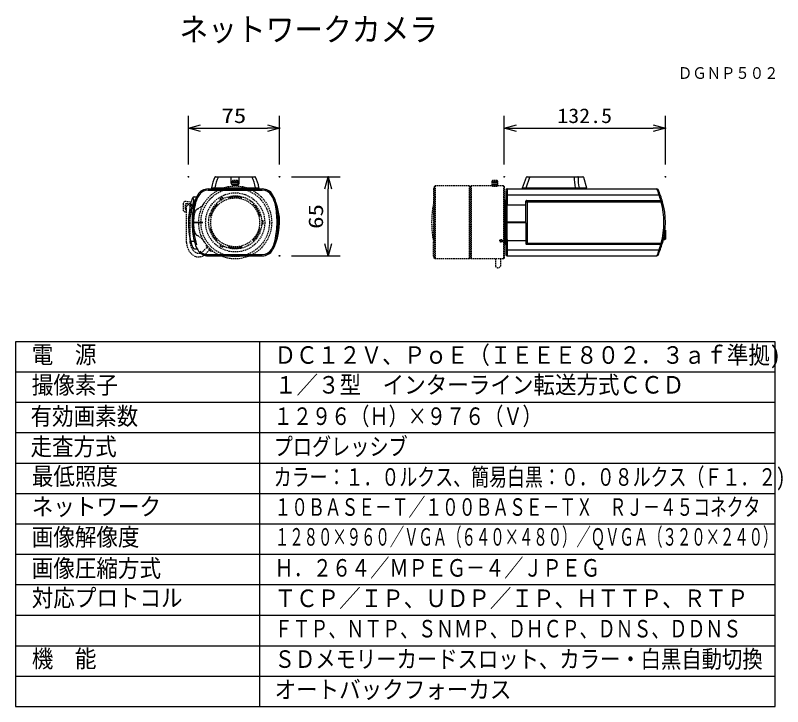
# Model space of a CAD drawing. Units: millimetres, scale not verified. Extents: x -63 to 64, y -56 to 57.
import ezdxf
from ezdxf.enums import TextEntityAlignment as Align

# ---------------------------------------------------------------- set-up
doc = ezdxf.new("R2010")
doc.units = ezdxf.units.MM
doc.header["$LTSCALE"] = 0.189787
doc.header["$PDMODE"] = 32
doc.header["$PDSIZE"] = 0.0949
doc.linetypes.add('DASHED1', pattern=[1.8, 1.2, -0.6])
for name, color, linetype in [('0-0_MOJI1', 2, 'Continuous'), ('0-1_GAIKEI', 1, 'DASHED1'), ('0-2_TOUROKU', 3, 'Continuous'), ('0-3_WAKU', 7, 'Continuous')]:
    doc.layers.add(name, color=color, linetype=linetype)
doc.styles.add('ＭＳ ゴシック', font='')
doc.styles.get('ＭＳ ゴシック').set_extended_font_data('MS Gothic')

# ---------------------------------------------------------------- blocks, each defined once
blk = doc.blocks.new('_OPEN30')
at = {"layer": '0-3_WAKU'}
blk.add_line((0, 0), (-1, 0), dxfattribs=at)
blk.add_lwpolyline([(-1, 0.26795), (0, 0), (-1, -0.26795)], dxfattribs=at)

msp = doc.modelspace()

# ---------------------------------------------------------------- linework, layer by layer
at = {"layer": '0-1_GAIKEI', "color": 7, "linetype": 'Continuous'}
for p, q in [((-29.5734, 30.7448), (-23.0954, 30.7448)), ((21.7021, 30.7448), (30.8576, 30.7448)), ((30.9541, 30.6715), (31.4337, 28.9448)), ((-30.7896, 28.7448), (-21.8792, 28.7448)), ((-30.2344, 28.9448), (-30.2344, 28.7448)), ((-22.4344, 28.9448), (-22.4344, 28.7448)), ((18.1791, 28.5145), (18.1337, 23.3448)), ((18.3791, 28.7448), (43.0463, 28.7448)), ((31.4337, 28.7448), (31.4337, 28.9448)), ((-33.0714, 27.435), (-32.6882, 27.4417)), ((18.1337, 23.2448), (18.18, 17.943)), ((-33.0045, 18.9107), (-32.6018, 18.9037)), ((-30.7795, 17.7448), (-21.8893, 17.7448)), ((18.38, 17.7448), (43.0452, 17.7448))]:
    msp.add_line(p, q, dxfattribs=at)
at = {"layer": '0-1_GAIKEI', "linetype": 'Continuous'}
for p, q in [((-26.9861, 29.6775), (-27.0036, 30.7448)), ((-25.6827, 29.6775), (-25.6652, 30.7448)), ((-26.7861, 29.481), (-25.8827, 29.481)), ((-30.7896, 28.5465), (-21.8792, 28.5465)), ((-30.2344, 28.9448), (-22.4344, 28.9448)), ((-29.6344, 28.9448), (-29.6344, 28.7448)), ((-23.0344, 28.9448), (-23.0344, 28.7448)), ((18.3791, 28.7448), (18.3337, 23.3448)), ((18.3716, 27.7906), (43.3937, 27.7906)), ((20.9337, 28.9448), (31.4337, 28.9448)), ((29.6087, 28.7448), (29.6087, 28.9448)), ((30.251, 28.7448), (30.251, 28.9448)), ((-33.3039, 27.1439), (-33.4472, 27.1437)), ((21.4937, 26.6357), (43.9546, 26.6357)), ((21.5955, 26.8448), (43.8954, 26.8448)), ((21.6937, 26.6357), (21.6937, 19.8448)), ((18.1581, 26.1352), (21.4937, 26.1352)), ((-33.4351, 23.3048), (-31.6341, 23.3048)), ((-33.4344, 23.2448), (-31.6344, 23.2448)), ((-19.2337, 23.3048), (-19.5347, 23.3048)), ((-19.2344, 23.2448), (-19.5344, 23.2448)), ((18.3337, 23.2448), (18.38, 17.7448)), ((44.3338, 21.7878), (44.3338, 20.4098)), ((44.3653, 22.0482), (44.4338, 21.9798)), ((44.4338, 21.9797), (44.4338, 20.5098)), ((18.1597, 20.2727), (21.4937, 20.2727)), ((44.0926, 20.4098), (44.3338, 20.4098)), ((44.3338, 20.4098), (44.4338, 20.5098)), ((-33.7344, 20.1433), (-33.0744, 20.1433)), ((21.4937, 19.8448), (43.9408, 19.8448)), ((21.5955, 19.6448), (43.8845, 19.6448)), ((-30.7795, 17.943), (-21.8893, 17.943)), ((18.3724, 18.7155), (43.3918, 18.7155))]:
    msp.add_line(p, q, dxfattribs=at)
at = {"layer": '0-1_GAIKEI'}
for p, q in [((-26.8152, 29.9923), (-26.8154, 29.2307)), ((-26.7008, 30.1069), (-26.8152, 29.9923)), ((-25.8584, 29.9941), (-26.8136, 29.9941)), ((-26.7324, 29.9908), (-26.7324, 29.2377)), ((-25.9748, 30.1071), (-26.7008, 30.1069)), ((-26.655, 29.9908), (-26.655, 29.2377)), ((-26.5527, 29.9908), (-26.5527, 29.2447)), ((-26.4293, 29.9908), (-26.4293, 29.2519)), ((-26.246, 29.9908), (-26.246, 29.2519)), ((-26.1228, 29.9908), (-26.1228, 29.2447)), ((-26.0206, 29.9908), (-26.0206, 29.2377)), ((-25.8602, 29.9925), (-25.9748, 30.1071)), ((-25.9431, 29.9908), (-25.9431, 29.2377)), ((-25.8602, 29.2305), (-25.8602, 29.9925)), ((12.1671, 29.2364), (6.5668, 29.2404)), ((6.57, 29.2398), (6.57, 17.2456)), ((12.1671, 29.2398), (12.1671, 17.2489)), ((12.2679, 29.0973), (12.2679, 17.3895)), ((12.3898, 29.0973), (12.39, 17.3895)), ((12.4765, 29.2398), (12.4765, 17.2489)), ((16.8502, 29.9914), (15.8848, 29.9914)), ((15.9684, 29.9896), (15.9684, 29.2288)), ((16.0466, 29.9893), (16.0466, 29.2109)), ((16.1645, 29.9896), (16.1645, 29.2019)), ((16.2892, 29.9896), (16.2892, 29.1926)), ((16.4458, 29.9893), (16.4458, 29.1926)), ((16.5703, 29.9896), (16.5705, 29.1986)), ((16.688, 29.9896), (16.688, 29.2105)), ((16.7664, 29.9896), (16.7664, 29.2256)), ((17.8131, 29.2398), (17.8131, 17.2402)), ((17.9337, 29.1242), (17.9337, 17.3612)), ((6.4071, 28.9805), (6.4071, 17.5579)), ((-28.419, 27.334), (-28.8399, 27.0908)), ((-28.8399, 27.0908), (-28.7587, 26.875)), ((-28.3884, 27.2811), (-28.8093, 27.0382)), ((-28.2725, 27.1556), (-28.419, 27.334)), ((-34.3364, 19.9542), (-34.3364, 25.8353)), ((-33.7364, 19.9542), (-33.7364, 25.8353)), ((6.2848, 26.4445), (6.285, 20.087)), ((-21.7507, 23.4912), (-21.9782, 23.5293)), ((-21.9782, 22.9677), (-21.7507, 23.0053)), ((-21.8118, 23.0053), (-21.8116, 23.4914)), ((-21.7507, 23.0053), (-21.7507, 23.4912)), ((17.2451, 20.2589), (17.2451, 20.1816)), ((17.3761, 20.2589), (17.2451, 20.2589)), ((17.3761, 20.3664), (17.3761, 20.2589)), ((17.4921, 20.3664), (17.3761, 20.3664)), ((17.4921, 20.2589), (17.4921, 20.3664)), ((17.6235, 20.2589), (17.4921, 20.2589)), ((17.6235, 20.1816), (17.6235, 20.2589)), ((-31.6525, 18.4651), (-30.9693, 19.1483)), ((-30.9746, 19.1543), (-30.4444, 18.6229)), ((-28.7522, 19.6106), (-28.8335, 19.3948)), ((-28.8335, 19.3948), (-28.4126, 19.1518)), ((-28.803, 19.4479), (-28.3821, 19.2045)), ((-28.4126, 19.1518), (-28.2662, 19.33)), ((17.2451, 20.1816), (17.3761, 20.1814)), ((17.3761, 20.1814), (17.3761, 20.0737)), ((17.3761, 20.0737), (17.4921, 20.0737)), ((17.4921, 20.1816), (17.6235, 20.1816)), ((17.4921, 20.0737), (17.4921, 20.1816)), ((-31.2282, 18.0409), (-30.5451, 18.7241)), ((12.1671, 17.2489), (6.5668, 17.245)), ((16.468, 17.245), (16.468, 16.0687)), ((17.2821, 17.245), (17.2821, 16.0687))]:
    msp.add_line(p, q, dxfattribs=at)
at = {"layer": '0-1_GAIKEI', "color": 7, "linetype": 'Continuous'}
msp.add_lwpolyline([(20.9337, 28.7448), (20.9337, 28.9448), (21.6089, 30.681)], dxfattribs=at)
at = {"layer": '0-1_GAIKEI', "linetype": 'Continuous'}
for points in [[(21.5337, 28.7448), (21.5337, 28.9446), (22.1505, 30.6901)], [(18.1642, 26.8373), (18.0337, 26.835), (18.0337, 19.6545), (18.1651, 19.6522)], [(18.1337, 23.3448), (21.4937, 23.3448), (21.4937, 26.7448)], [(18.1337, 23.2448), (21.4937, 23.2448), (21.4937, 19.7448)]]:
    msp.add_lwpolyline(points, dxfattribs=at)
at = {"layer": '0-1_GAIKEI'}
for points in [[(6.57, 29.2398), (6.4041, 29.1011), (6.4041, 28.9075), (6.2802, 28.7836), (6.2804, 26.3716)], [(12.4765, 29.2364), (12.3898, 29.0932), (12.2654, 29.0934), (12.1706, 29.2404)], [(17.9337, 29.1242), (17.81, 29.2404), (12.4748, 29.2404)], [(16.8502, 29.2468), (16.8502, 29.9914), (16.7344, 30.1072), (16.0004, 30.1072), (15.8848, 29.9914), (15.8848, 29.2468)], [(-34.3364, 24.9646), (-34.6344, 24.9348), (-34.8344, 25.1348), (-34.8344, 26.5348), (-34.6344, 26.7348), (-33.6344, 26.6348)], [(-34.3364, 25.3353), (-34.3744, 25.3353), (-34.5344, 25.4953), (-34.5344, 26.1753), (-34.3744, 26.3353), (-33.6944, 26.3353), (-33.5344, 26.1753), (-33.5344, 25.4953), (-33.6944, 25.3353), (-33.7364, 25.3353)], [(6.57, 17.2456), (6.4041, 17.3843), (6.4041, 17.5778), (6.2802, 17.7018), (6.2804, 20.1138)], [(12.4765, 17.2489), (12.3898, 17.3922), (12.2654, 17.392), (12.1706, 17.245)], [(17.9337, 17.3612), (17.81, 17.245), (12.4748, 17.245)]]:
    msp.add_lwpolyline(points, dxfattribs=at)
for centre, radius in [((-26.3344, 23.2448), 6.0037), ((-26.3344, 23.2446), 5.636), ((-26.3344, 23.2447), 4.8599), ((-26.3343, 23.2448), 4.3698), ((-26.3344, 23.2448), 4.0227)]:
    msp.add_circle(centre, radius, dxfattribs=at)
at = {"layer": '0-1_GAIKEI', "color": 7, "linetype": 'Continuous'}
for centre, radius, start, end in [((-24.3139, 27.9713), 6, 153.05496, 170.66255), ((-29.5734, 30.6448), 0.1, 90.0048, 153.04864), ((-23.0954, 30.6448), 0.1, 26.94381, 89.99635), ((-28.3549, 27.9713), 6, 9.33744, 26.94503), ((21.7021, 30.6448), 0.1, 90, 158.74949), ((30.8028, 30.5724), 0.1808, 33.23338, 72.37614), ((-28.2325, 25.1759), 5, 148.47024, 168.93905), ((-30.7896, 26.7448), 2, 89.99946, 148.47098), ((-21.8792, 26.7448), 2, 31.52957, 90.00062), ((-24.4363, 25.1759), 5, 11.06058, 31.52999), ((18.3791, 28.5448), 0.2, 90.0001, 179.4999), ((43.0463, 28.5448), 0.2, 24.71038, 89.99986), ((31.5072, 23.226), 12.906, 15.31937, 24.74613), ((-28.8073, 25.2008), 5, 156.02862, 166.7569), ((-33.0643, 27.0941), 0.341, 91.18484, 156.11936), ((-28.5056, 23.2676), 9.4712, 339.12095, 20.57937), ((32.3028, 23.2624), 12.1295, 343.6346, 16.02818), ((-15.9731, 22.7197), 18.069, 168.422, 178.33489), ((-17.5325, 23.0799), 15.9033, 168.92372, 179.19002), ((-20.496, 23.2448), 13.5385, 180, 193.24312), ((-17.4368, 23.524), 16, 181, 191.72434), ((-28.2073, 21.2887), 5, 191.7241, 210.97429), ((-24.4615, 21.2887), 5, 329.02571, 348.2759), ((-28.8073, 21.2887), 5, 193.24312, 205.92078), ((-32.9974, 19.2516), 0.341, 205.82342, 268.81028), ((31.0046, 23.3806), 13.4108, 335.70316, 344.71276), ((-30.7795, 19.7448), 2, 210.97354, 270), ((-21.8893, 19.7448), 2, 270, 329.02646), ((18.38, 17.9448), 0.2, 180.50006, 270), ((43.0452, 17.9448), 0.2, 270, 335.73591)]:
    msp.add_arc(centre, radius, start, end, dxfattribs=at)
at = {"layer": '0-1_GAIKEI', "linetype": 'Continuous'}
for centre, radius, start, end in [((-24.3126, 28.1883), 5.4013, 151.75128, 171.93372), ((-28.3562, 28.1883), 5.4013, 8.06628, 28.24872), ((37.5696, 30.5879), 8.1295, 178.89403, 191.66076), ((30.0056, 30.6558), 0.0892, 10.15338, 85.84071), ((35.993, 30.3211), 5.9099, 176.60074, 193.46685), ((-26.7864, 29.6808), 0.1998, 180.93366, 270.06634), ((-25.8824, 29.6808), 0.1998, 269.93322, 359.06678), ((-30.7896, 26.7465), 1.8, 90.00027, 148.46946), ((-21.8792, 26.7465), 1.8, 31.53054, 89.99973), ((18.3413, 27.6037), 0.1893, 80.77839, 153.63216), ((22.6638, 20.7823), 21.8826, 16.08386, 21.33814), ((-15.4442, 22.2538), 18.3092, 165.17493, 169.79604), ((-33.2848, 26.9938), 0.1513, 338.55576, 97.2785), ((-28.2325, 25.1777), 4.8, 148.4698, 168.93895), ((-24.4903, 25.1566), 4.857, 11.18234, 31.40891), ((21.5938, 26.7447), 0.1, 89.01804, 179.99061), ((31.3393, 23.2437), 12.8647, 344.68022, 15.10832), ((-46.7803, 26.8642), 13.3864, 349.11977, 354.13941), ((-17.4357, 23.0671), 15.8011, 168.93937, 178.99964), ((-35.2331, 23.0671), 15.8011, 1.00036, 11.06063), ((-35.232, 23.0655), 16, 0.99997, 11.06086), ((-34.4031, 24.5469), 0.7966, 294.85416, 344.7508), ((-19.6485, 23.3798), 13.5866, 180.56961, 196.27314), ((-35.2333, 23.5224), 15.8013, 348.27599, 358.99324), ((-35.232, 23.524), 16, 348.27566, 359), ((-24.5154, 21.3081), 4.8571, 329.13939, 348.16137), ((21.5938, 19.7448), 0.1, 180.00967, 270.98167), ((21.526, 25.9748), 23.0393, 339.07065, 344.05296), ((-30.7794, 19.7433), 1.8002, 223.24564, 269.99658), ((-21.8893, 19.743), 1.8, 270.00028, 329.02493), ((18.3418, 18.9034), 0.1904, 207.11587, 279.22656)]:
    msp.add_arc(centre, radius, start, end, dxfattribs=at)
at = {"layer": '0-1_GAIKEI'}
for centre, radius, start, end in [((16.3675, 31.3253), 2.1337, 256.9252, 283.0748), ((-34.135, 28.3273), 3.3068, 309.6194, 327.41196), ((-27.3723, 27.3094), 0.059, 104.04247, 194.24755), ((-27.3721, 27.3092), 0.0592, 193.99913, 284.45821), ((-26.3372, 23.2394), 4.258, 75.76403, 104.2697), ((-26.3362, 23.2419), 4.1369, 75.7703, 104.28754), ((-25.3046, 27.3092), 0.0592, 255.54179, 346.00087), ((-25.3044, 27.3094), 0.059, 345.75245, 75.95753), ((-34.0364, 25.8374), 0.3, 359.58558, 180.41442), ((-31.9689, 24.4706), 1.1273, 118.45686, 151.03433), ((-37.5796, 33.6285), 9.6144, 301.85034, 305.28231), ((-26.3312, 23.2397), 4.258, 135.76403, 164.2697), ((-26.3329, 23.2418), 4.1369, 135.7703, 164.28754), ((-29.3395, 26.1691), 0.059, 45.75245, 135.95753), ((-29.3394, 26.1688), 0.0592, 315.54179, 46.00087), ((-23.3333, 26.1756), 0.0592, 133.99913, 224.45821), ((-26.3378, 23.2449), 4.1369, 15.7703, 44.28754), ((-23.3333, 26.1759), 0.059, 44.04247, 134.24755), ((-26.3404, 23.2445), 4.258, 15.76403, 44.2697), ((22.627, 23.2496), 16.6447, 169.14061, 190.85939), ((-26.2823, 23.2446), 6.9132, 165.91378, 193.98076), ((-32.2546, 24.6251), 0.8026, 150.80352, 156.52267), ((-30.3735, 24.3783), 0.059, 164.04247, 254.24755), ((-30.3732, 24.3783), 0.0592, 253.99913, 344.45821), ((-22.2996, 24.3851), 0.0592, 195.54179, 286.00087), ((-22.2993, 24.385), 0.059, 285.75245, 15.95753), ((-32.2546, 21.8941), 0.8026, 203.47733, 209.19648), ((-31.9689, 22.0485), 1.1273, 208.96567, 241.54314), ((-30.3695, 22.1045), 0.059, 105.75245, 195.95753), ((-26.3284, 23.245), 4.258, 195.76403, 224.2697), ((-30.3692, 22.1044), 0.0592, 15.54179, 106.00087), ((-26.3311, 23.2446), 4.1369, 195.7703, 224.28754), ((-26.3359, 23.2478), 4.1369, 315.7703, 344.28754), ((-26.3377, 23.2498), 4.258, 315.76403, 344.2697), ((-22.2957, 22.1112), 0.0592, 73.99913, 164.45821), ((-22.2954, 22.1113), 0.059, 344.04247, 74.24755), ((-37.5796, 12.8906), 9.6144, 54.71769, 58.14966), ((-34.1213, 18.2762), 3.2334, 31.61992, 49.61365), ((-29.3356, 20.3136), 0.059, 224.04247, 314.24755), ((-29.3355, 20.3139), 0.0592, 313.99913, 44.45821), ((-23.3294, 20.3207), 0.0592, 135.54179, 226.00087), ((-23.3293, 20.3204), 0.059, 225.75245, 315.95753), ((-31.7364, 19.9542), 2.6, 180, 231.44661), ((-31.7364, 19.9542), 2, 180, 231.44661), ((-30.678, 19.4397), 0.4121, 163.34532, 225.0044), ((-27.3645, 19.1801), 0.059, 165.75245, 255.95753), ((-27.3642, 19.1803), 0.0592, 75.54179, 166.00087), ((-26.3317, 23.2501), 4.258, 255.76403, 284.2697), ((-26.3326, 23.2476), 4.1369, 255.7703, 284.28754), ((-25.2967, 19.1803), 0.0592, 13.99913, 104.45821), ((-25.2965, 19.1801), 0.059, 284.04247, 14.24755), ((-32.3597, 19.1722), 1.6, 231.44661, 315.00222), ((-32.3597, 19.1722), 1, 231.44661, 315.00222), ((-30.1528, 18.9149), 0.4126, 225.04243, 286.27446), ((16.8751, 16.2417), 0.4422, 203.0261, 336.9739)]:
    msp.add_arc(centre, radius, start, end, dxfattribs=at)
msp.add_ellipse((17.4345, 20.22), major_axis=(0.2545, 0), ratio=0.879085, dxfattribs=at)
at = {"layer": '0-2_TOUROKU'}
for p, q in [((-34.0344, 32.7496), (-34.0344, 40.7496)), ((-19.0344, 32.7496), (-19.0344, 40.7496)), ((17.9337, 32.7496), (17.9337, 40.7496)), ((44.4338, 32.7496), (44.4338, 40.7496)), ((-32.0344, 38.7496), (-21.0344, 38.7496)), ((19.9337, 38.7496), (42.4337, 38.7496)), ((-17.0477, 30.7448), (-9.0477, 30.7448)), ((-11.0477, 19.7448), (-11.0477, 28.7448)), ((-17.0477, 17.7448), (-9.0477, 17.7448))]:
    msp.add_line(p, q, dxfattribs=at)
at = {"layer": '0-3_WAKU', "color": 4}
for p, q in [((-62.5001, 3.6333), (-62.5001, -56.3667)), ((62.5001, 3.6333), (-62.5001, 3.6333)), ((-22.2944, -56.3667), (-22.2944, 3.6333)), ((62.5001, -56.3667), (62.5001, 3.6333)), ((-62.5001, -56.3667), (62.5001, -56.3667))]:
    msp.add_line(p, q, dxfattribs=at)
at = {"layer": '0-3_WAKU', "color": 1}
for p, q in [((62.5001, -1.3667), (-62.5001, -1.3667)), ((62.5001, -6.3667), (-62.5001, -6.3667)), ((62.5001, -11.3667), (-62.5001, -11.3667)), ((62.5001, -16.3667), (-62.5001, -16.3667)), ((62.5001, -21.3667), (-62.5001, -21.3667)), ((62.5001, -26.3667), (-62.5001, -26.3667)), ((62.5001, -31.3667), (-62.5001, -31.3667)), ((62.5001, -36.3667), (-62.5001, -36.3667)), ((62.5001, -41.3667), (-62.5001, -41.3667)), ((-62.5001, -46.3667), (62.5001, -46.3667)), ((-62.5001, -51.3667), (62.5001, -51.3667))]:
    msp.add_line(p, q, dxfattribs=at)
at = {"layer": '0-3_WAKU'}
for p in [(-19.0344, 38.7496), (44.4338, 38.7496), (-34.0344, 30.7496), (-19.0477, 30.7448), (-19.0344, 30.7496), (-11.0477, 30.7448), (17.9337, 30.7496), (44.4338, 30.7496), (-19.0477, 17.7448)]:
    msp.add_point(p, dxfattribs=at)

# ---------------------------------------------------------------- block references
at = {"layer": '0-2_TOUROKU', "xscale": 2, "yscale": 2}
for p, rotation in [((-34.0344, 38.7496), 180), ((17.9337, 38.7496), 180), ((-11.0477, 30.7448), 90), ((-11.0477, 17.7448), 270)]:
    msp.add_blockref('_OPEN30', p, dxfattribs=dict(at, rotation=rotation))
for p in [(-19.0344, 38.7496), (44.4338, 38.7496)]:
    msp.add_blockref('_OPEN30', p, dxfattribs=at)

# ---------------------------------------------------------------- texts
at = {"layer": '0-0_MOJI1', "style": 'ＭＳ ゴシック'}
for s, height, width, p in [('ネットワークカメラ', 3.849, 0.9, (-35.5, 51.8932)), ('電\u3000源', 2.886, 0.9, (-59.7945, -0.7967)), ('ＤＣ１２Ｖ、ＰｏＥ（ＩＥＥＥ８０２．３ａｆ準拠)', 2.886, 0.9, (-19.8638, -0.8655)), ('撮像素子', 2.886, 0.9, (-59.7945, -5.7933)), ('１／３型\u3000インターライン転送方式ＣＣＤ', 2.886, 0.9, (-19.7944, -5.7659)), ('有効画素数', 2.886, 0.9, (-60.0001, -10.9218)), ('１２９６（Ｈ）×９７６（Ｖ）', 2.886, 0.8, (-20, -10.9218)), ('走査方式', 2.886, 0.9, (-60.0001, -15.9218)), ('プログレッシブ', 2.886, 0.8, (-20, -15.9218)), ('最低照度', 2.886, 0.9, (-59.7945, -20.7899)), ('カラー：１．０ルクス、簡易白黒：０．０８ルクス（Ｆ１．２)', 2.886, 0.75, (-20, -20.9218)), ('ネットワーク', 2.886, 0.9, (-59.7945, -25.7899)), ('１０ＢＡＳＥ－Ｔ／１００ＢＡＳＥ－ＴＸ\u3000ＲＪ－４５コネクタ', 2.886, 0.7, (-19.8638, -25.8587)), ('画像解像度', 2.886, 0.9, (-59.7945, -30.7933)), ('１２８０×９６０／ＶＧＡ（６４０×４８０）／ＱＶＧＡ（３２０×２４０）', 2.886, 0.6, (-19.7944, -30.766)), ('画像圧縮方式', 2.886, 0.9, (-59.7945, -35.9218)), ('Ｈ．２６４／ＭＰＥＧ－４／ＪＰＥＧ', 2.886, 0.8, (-19.8638, -35.8587)), ('対応プロトコル', 2.886, 0.9, (-59.7945, -40.7899)), ('ＴＣＰ／ＩＰ、ＵＤＰ／ＩＰ、ＨＴＴＰ、ＲＴＰ', 2.886, 0.9, (-19.8638, -40.8587)), ('ＦＴＰ、ＮＴＰ、ＳＮＭＰ、ＤＨＣＰ、ＤＮＳ、ＤＤＮＳ', 2.886, 0.75, (-19.8638, -45.8587)), ('機\u3000能', 2.886, 0.9, (-59.7945, -50.7899)), ('ＳＤメモリーカードスロット、カラー・白黒自動切換', 2.886, 0.85, (-19.8638, -50.8587)), ('オートバックフォーカス', 2.886, 0.9, (-19.8638, -55.8587))]:
    msp.add_text(s, height=height, dxfattribs=dict(at, width=width)).set_placement(p, align=Align.BOTTOM_LEFT)
at = {"layer": '0-2_TOUROKU', "color": 1, "style": 'ＭＳ ゴシック', "width": 0.9}
msp.add_text('ＤＧＮＰ５０２', height=1.924, dxfattribs=at).set_placement((46.5, 46.2633), align=Align.BOTTOM_LEFT)
at = {"layer": '0-2_TOUROKU', "style": 'ＭＳ ゴシック'}
for s, width, p in [('75', 1.25, (-28.6013, 38.8592)), ('132.5', 1.1, (26.6562, 38.8592))]:
    msp.add_text(s, height=2.406, dxfattribs=dict(at, width=width)).set_placement(p, align=Align.BOTTOM_LEFT)
at = {"layer": '0-2_TOUROKU', "style": 'ＭＳ ゴシック', "width": 1.25}
msp.add_text('65', height=2.406, rotation=90, dxfattribs=at).set_placement((-11.1573, 22.1778), align=Align.BOTTOM_LEFT)

doc.saveas('drawing.dxf')
